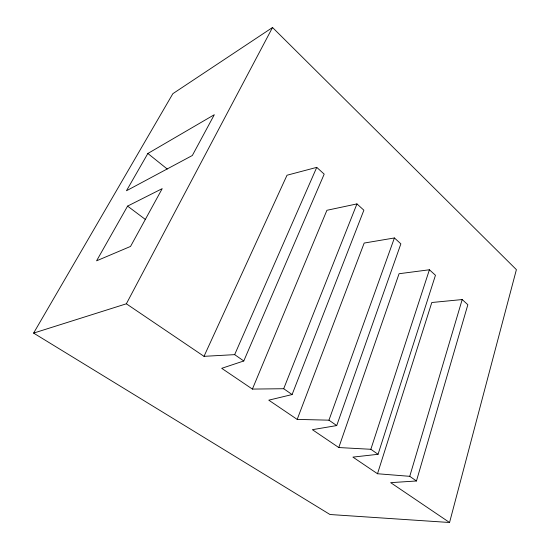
<?xml version="1.0" encoding="UTF-8"?>
<svg xmlns="http://www.w3.org/2000/svg" width="550" height="550" viewBox="0 0 550 550"><rect width="100%" height="100%" fill="white"/><g stroke="black" fill="none" stroke-linecap="round" stroke-linejoin="round"><path stroke-width="0.82" d="M449.556 522.5L516.395 269.651L272.525 27.5L172.858 93.679L33.605 333.101L329.993 514.511L449.556 522.5L390.672 482.652L416.453 480.982L467.857 304.714L462.186 299.558L431.798 302.507L377.499 473.743L409.75 476.328L416.453 480.982M409.75 476.328L462.186 299.558M377.499 473.743L352.914 457.105L378.056 454.3L435.462 275.268L429.413 269.768L399.066 273.728L338.779 447.542L312.386 429.681L336.717 425.569L400.874 243.836L394.412 237.958L364.176 243.059L297.192 419.402L268.771 400.166L292.098 394.556L363.873 210.203L356.943 203.906L326.913 210.292L252.395 389.084L221.712 368.321L243.781 360.972L324.191 174.13L316.745 167.365L287.018 175.223L204.002 356.338L126.356 303.799L33.605 333.101M378.056 454.3L370.851 449.288L429.413 269.768M297.192 419.402L328.948 420.172L394.412 237.958M252.395 389.084L283.697 388.719L356.943 203.906M204.002 356.338L234.664 354.64L316.745 167.365M126.356 303.799L272.525 27.5M127.586 206.106L96.58 260.824L130.542 246.428L162.209 188.636L127.586 206.106L145.434 219.505M147.861 153.484L126.459 190.761L192.342 155.492L214.314 114.709L147.861 153.484L167.248 169.036M338.779 447.542L370.851 449.288M234.664 354.64L243.781 360.972M283.697 388.719L292.098 394.556M328.948 420.172L336.717 425.569"/></g></svg>
